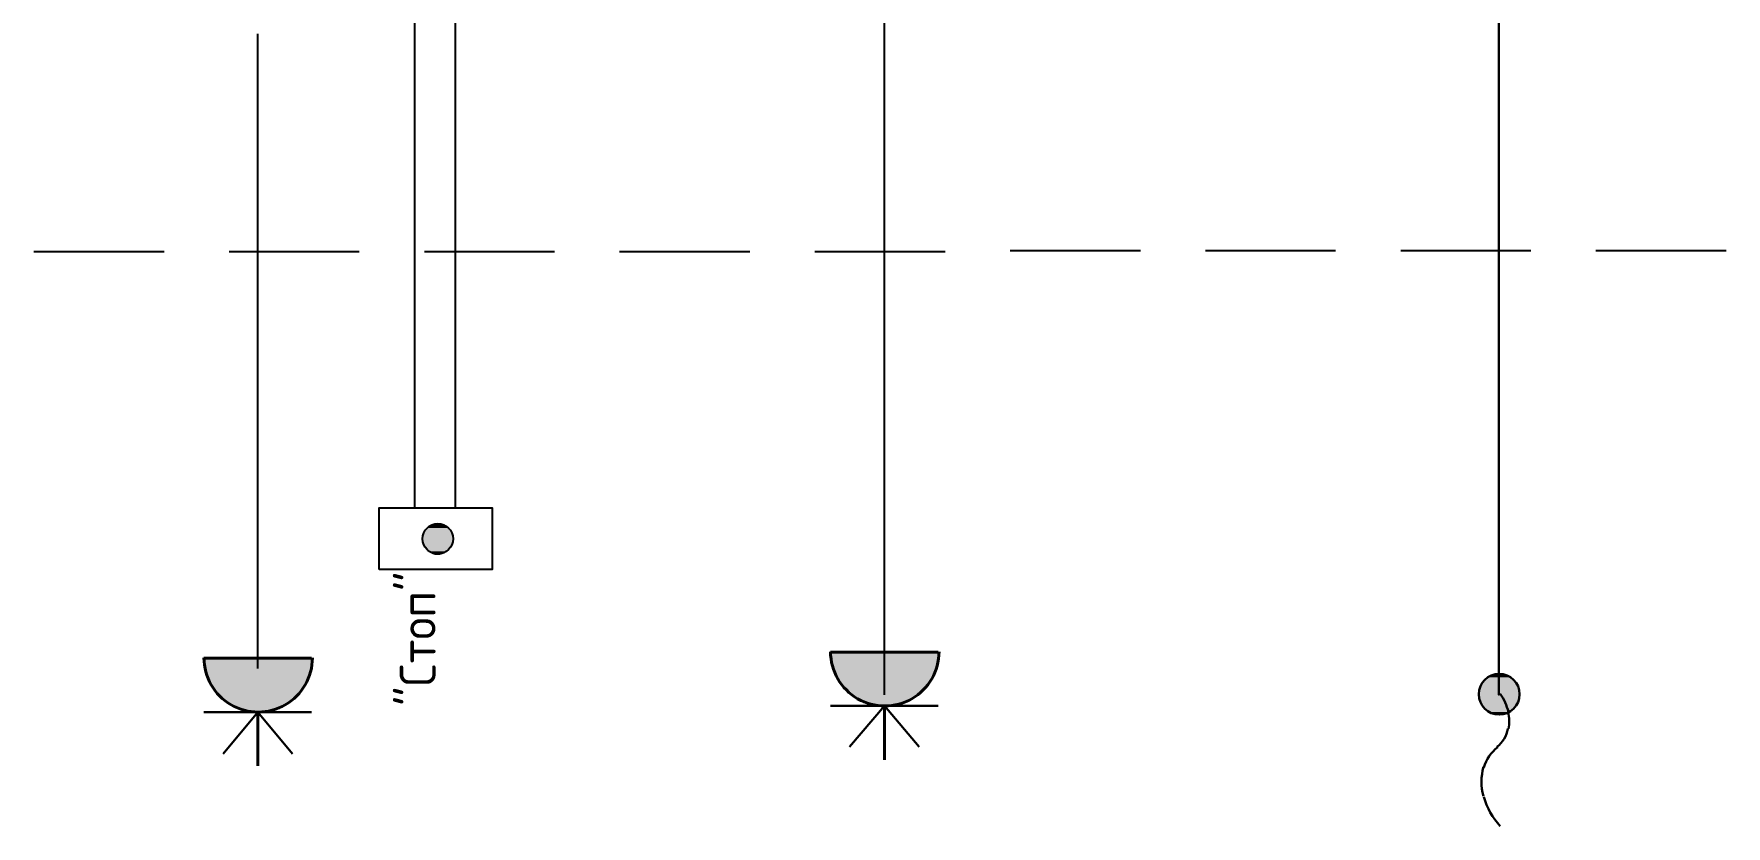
# Model space of a CAD drawing. Header units: millimetres. Extents: x -32 to 417638015, y -35 to 175284279.
# Drawn here: x 588158 to 596413, y 44352 to 48215 of the extents above; entities that cross this region are included whole.
import ezdxf

# ---------------------------------------------------------------- set-up
doc = ezdxf.new("R2010")
doc.units = ezdxf.units.MM
for name, color, linetype in [('PDF _0', 7, 'Continuous'), ('PDF __ЭОМ_Розетки быт', 5, 'Continuous'), ('PDF _Текст', 7, 'Continuous'), ('PDF _ЭОМ_Кабельный вывод', 1, 'Continuous')]:
    doc.layers.add(name, color=color, linetype=linetype)
doc.styles.add('PDF GOST Common', font='GOST_Common.ttf')

msp = doc.modelspace()

# ---------------------------------------------------------------- linework, layer by layer
at = {"layer": 'PDF _0', "lineweight": 25}
for points in [[(592306.8, 44993.1), (592306.8, 50216.8)], [(590016.5, 45903.2), (590016.5, 48549)], [(590215.5, 45903.2), (590215.5, 48549)], [(589250.3, 45120.1), (589250.3, 48214.5)], [(588793.1, 47152.1), (588158.1, 47152.1)], [(589745.6, 47152.1), (589110.6, 47152.1)], [(590698.1, 47152.1), (590063.1, 47152.1)], [(591650.6, 47152.1), (591015.6, 47152.1)], [(592603.1, 47152.1), (591968.1, 47152.1)], [(593555.6, 47156.3), (592920.6, 47156.3)], [(594508.1, 47156.3), (593873.1, 47156.3)], [(595460.6, 47156.3), (594825.6, 47156.3)], [(596413.1, 47156.3), (595778.1, 47156.3)]]:
    msp.add_lwpolyline(points, dxfattribs=at)
for points in [[(595304, 50216.8), (595304, 44993.1)], [(589843, 45602.7), (589843, 45903.2), (590393.3, 45903.2), (590393.3, 45602.7)]]:
    msp.add_lwpolyline(points, close=True, dxfattribs=at)
msp.add_circle((590128.7, 45753), 74.1, dxfattribs=at)
at = {"layer": 'PDF _0', "color": 1, "transparency": 33554559}
for points in [[(590101.2, 45818.6), (590164.7, 45814.3), (590088.5, 45814.3)], [(590113.9, 45822.8), (590152, 45818.6), (590101.2, 45818.6)], [(590152, 45818.6), (590101.2, 45818.6), (590164.7, 45814.3)], [(590126.6, 45822.8), (590139.3, 45822.8), (590113.9, 45822.8)], [(590139.3, 45822.8), (590113.9, 45822.8), (590152, 45818.6)], [(590054.6, 45767.8), (590202.8, 45755.1), (590050.4, 45755.1)], [(590202.8, 45755.1), (590050.4, 45755.1), (590202.8, 45742.4)], [(590050.4, 45755.1), (590202.8, 45742.4), (590050.4, 45742.4)], [(590202.8, 45742.4), (590050.4, 45742.4), (590198.6, 45729.7)], [(590050.4, 45742.4), (590198.6, 45729.7), (590054.6, 45729.7)], [(590058.9, 45780.5), (590198.6, 45767.8), (590054.6, 45767.8)], [(590198.6, 45767.8), (590054.6, 45767.8), (590202.8, 45755.1)], [(590067.3, 45793.2), (590194.3, 45780.5), (590058.9, 45780.5)], [(590194.3, 45780.5), (590058.9, 45780.5), (590198.6, 45767.8)], [(590075.8, 45805.9), (590185.9, 45793.2), (590067.3, 45793.2)], [(590185.9, 45793.2), (590067.3, 45793.2), (590194.3, 45780.5)], [(590088.5, 45814.3), (590177.4, 45805.9), (590075.8, 45805.9)], [(590177.4, 45805.9), (590075.8, 45805.9), (590185.9, 45793.2)], [(590164.7, 45814.3), (590088.5, 45814.3), (590177.4, 45805.9)], [(590198.6, 45729.7), (590054.6, 45729.7), (590194.3, 45717)], [(590054.6, 45729.7), (590194.3, 45717), (590058.9, 45717)], [(590194.3, 45717), (590058.9, 45717), (590185.9, 45704.3)], [(590058.9, 45717), (590185.9, 45704.3), (590067.3, 45704.3)], [(590185.9, 45704.3), (590067.3, 45704.3), (590177.4, 45691.6)], [(590067.3, 45704.3), (590177.4, 45691.6), (590075.8, 45691.6)], [(590177.4, 45691.6), (590075.8, 45691.6), (590164.7, 45687.3)], [(590075.8, 45691.6), (590164.7, 45687.3), (590088.5, 45687.3)], [(590164.7, 45687.3), (590088.5, 45687.3), (590152, 45678.9)], [(590088.5, 45687.3), (590152, 45678.9), (590101.2, 45678.9)], [(590101.2, 45678.9), (590113.9, 45674.6), (590139.3, 45674.6)], [(590101.2, 45678.9), (590152, 45678.9), (590139.3, 45674.6)], [(590113.9, 45674.6), (590139.3, 45674.6), (590126.6, 45674.6)]]:
    msp.add_solid(points, dxfattribs=at)
at = {"layer": 'PDF __ЭОМ_Розетки быт', "lineweight": 40}
for points in [[(589512.8, 45170.9), (588987.8, 45170.9)], [(592569.2, 45200.5), (592044.3, 45200.5)], [(589250.3, 44908.4), (589250.3, 44646)], [(592306.8, 44938), (592306.8, 44675.6)]]:
    msp.add_lwpolyline(points, dxfattribs=at)
at = {"layer": 'PDF __ЭОМ_Розетки быт', "lineweight": 30}
for points in [[(589512.8, 44908.4), (588987.8, 44908.4)], [(589419.6, 44705.2), (589250.3, 44908.4), (589081, 44705.2)], [(592569.2, 44938), (592044.3, 44938)], [(592476.1, 44739.1), (592306.8, 44938), (592137.4, 44739.1)]]:
    msp.add_lwpolyline(points, dxfattribs=at)
at = {"layer": 'PDF __ЭОМ_Розетки быт', "lineweight": 40}
for centre in [(589252.4, 45173), (592308.9, 45202.6)]:
    msp.add_arc(centre, 264.6, 179.99976, 0.00024, dxfattribs=at)
at = {"layer": 'PDF __ЭОМ_Розетки быт', "transparency": 33554559}
for points in [[(588992, 45120.1), (589508.5, 45120.1), (588987.8, 45170.9)], [(589508.5, 45120.1), (588987.8, 45170.9), (589512.7, 45170.9)], [(592048.5, 45153.9), (592565, 45153.9), (592044.3, 45200.5)], [(592565, 45153.9), (592044.3, 45200.5), (592569.2, 45200.5)], [(589004.7, 45073.5), (589495.8, 45073.5), (588992, 45120.1)], [(589495.8, 45073.5), (588992, 45120.1), (589508.5, 45120.1)], [(589025.9, 45031.2), (589474.6, 45031.2), (589004.7, 45073.5)], [(589474.6, 45031.2), (589004.7, 45073.5), (589495.8, 45073.5)], [(592061.2, 45107.4), (592552.3, 45107.4), (592048.5, 45153.9)], [(592552.3, 45107.4), (592048.5, 45153.9), (592565, 45153.9)], [(592082.4, 45065), (592531.1, 45065), (592061.2, 45107.4)], [(592531.1, 45065), (592061.2, 45107.4), (592552.3, 45107.4)], [(589055.5, 44993.1), (589445, 44993.1), (589025.9, 45031.2)], [(589445, 44993.1), (589025.9, 45031.2), (589474.6, 45031.2)], [(589093.6, 44959.2), (589406.9, 44959.2), (589055.6, 44993.1)], [(589406.9, 44959.2), (589055.6, 44993.1), (589445, 44993.1)], [(592112, 45022.7), (592501.5, 45022.7), (592082.4, 45065)], [(592501.5, 45022.7), (592082.4, 45065), (592531.1, 45065)], [(592145.9, 44993.1), (592463.4, 44993.1), (592112, 45022.7)], [(592463.4, 44993.1), (592112, 45022.7), (592501.5, 45022.7)], [(592188.2, 44967.7), (592421.1, 44967.7), (592145.9, 44993.1)], [(592421.1, 44967.7), (592145.9, 44993.1), (592463.4, 44993.1)], [(589131.7, 44933.8), (589368.8, 44933.8), (589093.7, 44959.2)], [(589368.8, 44933.8), (589093.7, 44959.2), (589406.9, 44959.2)], [(589178.3, 44916.9), (589322.2, 44916.9), (589131.8, 44933.8)], [(589322.2, 44916.9), (589131.8, 44933.8), (589368.8, 44933.8)], [(589224.9, 44908.4), (589275.7, 44908.4), (589178.3, 44916.9)], [(589275.7, 44908.4), (589178.3, 44916.9), (589322.2, 44916.9)], [(592234.8, 44950.7), (592378.7, 44950.7), (592188.2, 44967.7)], [(592378.7, 44950.7), (592188.2, 44967.7), (592421.1, 44967.7)], [(592281.4, 44938), (592332.2, 44938), (592234.8, 44950.7)], [(592332.2, 44938), (592234.8, 44950.7), (592378.7, 44950.7)]]:
    msp.add_solid(points, dxfattribs=at)
at = {"layer": 'PDF _ЭОМ_Кабельный вывод', "lineweight": 30}
msp.add_circle((595306.1, 44995.2), 99.5, dxfattribs=at)
for centre, radius, start, end in [((595086, 44842.8), 273.1, 14.15748, 34.58533), ((595157.9, 44859.7), 196.9, 350.07569, 14.15426), ((595208.7, 44851.3), 141.8, 307.63339, 350.07443), ((595416.2, 44584.6), 192.6, 127.63336, 163.8273), ((595483.9, 44567.6), 264.5, 163.8265, 195.29444), ((595560.1, 44584.5), 340.7, 195.29158, 222.98519)]:
    msp.add_arc(centre, radius, start, end, dxfattribs=at)
at = {"layer": 'PDF _ЭОМ_Кабельный вывод', "transparency": 33554559}
for points in [[(595249, 45073.5), (595367.5, 45069.3), (595240.5, 45069.3)], [(595257.4, 45077.7), (595363.3, 45073.5), (595249, 45073.5)], [(595363.3, 45073.5), (595249, 45073.5), (595367.5, 45069.3)], [(595265.9, 45082), (595354.8, 45077.7), (595257.4, 45077.7)], [(595354.8, 45077.7), (595257.4, 45077.7), (595363.3, 45073.5)], [(595274.4, 45086.2), (595346.3, 45082), (595265.9, 45082)], [(595346.3, 45082), (595265.9, 45082), (595354.8, 45077.7)], [(595282.8, 45090.4), (595337.9, 45086.2), (595274.4, 45086.2)], [(595337.9, 45086.2), (595274.4, 45086.2), (595346.3, 45082)], [(595291.3, 45090.4), (595329.4, 45090.4), (595282.8, 45090.4)], [(595329.4, 45090.4), (595282.8, 45090.4), (595337.9, 45086.2)], [(595312.5, 45090.4), (595316.7, 45090.4), (595291.3, 45090.4)], [(595316.7, 45090.4), (595291.3, 45090.4), (595329.4, 45090.4)], [(595215.1, 45031.2), (595397.1, 45022.7), (595210.9, 45022.7)], [(595397.1, 45022.7), (595210.9, 45022.7), (595401.4, 45014.2)], [(595210.9, 45022.7), (595401.4, 45014.2), (595210.9, 45014.2)], [(595401.4, 45014.2), (595210.9, 45014.2), (595401.4, 45005.8)], [(595210.9, 45014.2), (595401.4, 45005.8), (595210.9, 45005.8)], [(595401.4, 45005.8), (595210.9, 45005.8), (595401.4, 44993.1)], [(595210.9, 45005.8), (595401.4, 44993.1), (595210.9, 44993.1)], [(595401.4, 44993.1), (595210.9, 44993.1), (595401.4, 44984.6)], [(595210.9, 44993.1), (595401.4, 44984.6), (595210.9, 44984.6)], [(595219.3, 45039.6), (595397.1, 45031.2), (595215.1, 45031.2)], [(595397.1, 45031.2), (595215.1, 45031.2), (595397.1, 45022.7)], [(595223.6, 45048.1), (595392.9, 45039.6), (595219.3, 45039.6)], [(595392.9, 45039.6), (595219.3, 45039.6), (595397.1, 45031.2)], [(595227.8, 45056.6), (595388.7, 45048.1), (595223.6, 45048.1)], [(595388.7, 45048.1), (595223.6, 45048.1), (595392.9, 45039.6)], [(595236.3, 45060.8), (595380.2, 45056.6), (595227.8, 45056.6)], [(595380.2, 45056.6), (595227.8, 45056.6), (595388.7, 45048.1)], [(595240.5, 45069.3), (595376, 45060.8), (595236.3, 45060.8)], [(595376, 45060.8), (595236.3, 45060.8), (595380.2, 45056.6)], [(595367.5, 45069.3), (595240.5, 45069.3), (595376, 45060.8)], [(595401.4, 44984.6), (595210.9, 44984.6), (595401.4, 44976.1)], [(595210.9, 44984.6), (595401.4, 44976.1), (595210.9, 44976.1)], [(595401.4, 44976.1), (595210.9, 44976.1), (595397.1, 44967.7)], [(595210.9, 44976.1), (595397.1, 44967.7), (595210.9, 44967.7)], [(595397.1, 44967.7), (595210.9, 44967.7), (595397.1, 44959.2)], [(595210.9, 44967.7), (595397.1, 44959.2), (595215.1, 44959.2)], [(595397.1, 44959.2), (595215.1, 44959.2), (595392.9, 44950.7)], [(595215.1, 44959.2), (595392.9, 44950.7), (595219.3, 44950.7)], [(595392.9, 44950.7), (595219.3, 44950.7), (595388.7, 44942.3)], [(595219.3, 44950.7), (595388.7, 44942.3), (595223.6, 44942.3)], [(595388.7, 44942.3), (595223.6, 44942.3), (595380.2, 44933.8)], [(595223.6, 44942.3), (595380.2, 44933.8), (595227.8, 44933.8)], [(595380.2, 44933.8), (595227.8, 44933.8), (595376, 44929.6)], [(595227.8, 44933.8), (595376, 44929.6), (595236.3, 44929.6)], [(595376, 44929.6), (595236.3, 44929.6), (595367.5, 44921.1)], [(595236.3, 44929.6), (595367.5, 44921.1), (595240.5, 44921.1)], [(595367.5, 44921.1), (595240.5, 44921.1), (595363.3, 44916.9)], [(595240.5, 44921.1), (595363.3, 44916.9), (595249, 44916.9)], [(595363.3, 44916.9), (595249, 44916.9), (595354.8, 44908.4)], [(595249, 44916.9), (595354.8, 44908.4), (595257.4, 44908.4)], [(595354.8, 44908.4), (595257.4, 44908.4), (595346.3, 44904.2)], [(595257.4, 44908.4), (595346.3, 44904.2), (595265.9, 44904.2)], [(595346.3, 44904.2), (595265.9, 44904.2), (595337.9, 44904.2)], [(595265.9, 44904.2), (595337.9, 44904.2), (595274.4, 44904.2)], [(595337.9, 44904.2), (595274.4, 44904.2), (595329.4, 44899.9)], [(595274.4, 44904.2), (595329.4, 44899.9), (595282.8, 44899.9)], [(595282.8, 44899.9), (595291.3, 44899.9), (595316.7, 44899.9)], [(595282.8, 44899.9), (595329.4, 44899.9), (595316.7, 44899.9)], [(595291.3, 44899.9), (595316.7, 44899.9), (595312.5, 44895.7)]]:
    msp.add_solid(points, dxfattribs=at)

# ---------------------------------------------------------------- texts
at = {"layer": 'PDF _Текст', "insert": (590030.5, 44938), "char_height": 174.98, "attachment_point": 4, "rotation": 90, "style": 'PDF GOST Common'}
msp.add_mtext('"Стоп"', dxfattribs=at)

doc.saveas('drawing.dxf')
